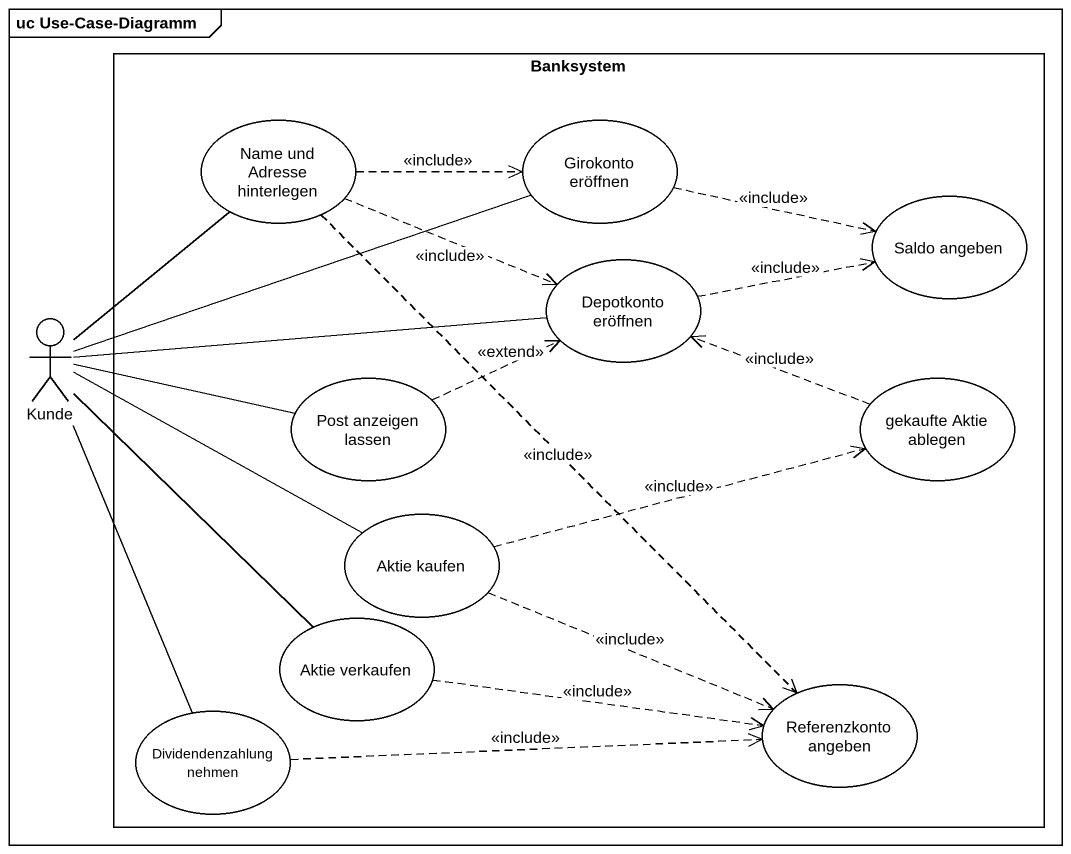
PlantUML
@startuml
mainframe uc Use-Case-Diagramm
rectangle Banksystem {
  usecase "Name und Adresse hinterlegen" as Name_und_Adresse_hinterlegen
  usecase "Girokonto eröffnen" as Girokonto_eröffnen
  usecase "Saldo angeben" as Saldo_angeben
  usecase "Depotkonto eröffnen" as Depotkonto_eröffnen
  usecase "Post anzeigen lassen" as Post_anzeigen_lassen
  usecase "gekaufte Aktie ablegen" as gekaufte_Aktie_ablegen
  usecase "Aktie kaufen" as Aktie_kaufen
  usecase "Aktie verkaufen" as Aktie_verkaufen
  usecase "Dividendenzahlung nehmen" as Dividendenzahlung_nehmen
  usecase "Referenzkonto angeben" as Referenzkonto_angeben
}
actor Kunde
Name_und_Adresse_hinterlegen .right.> Girokonto_eröffnen : <<include>>
Name_und_Adresse_hinterlegen .right.> Depotkonto_eröffnen : <<include>>
Name_und_Adresse_hinterlegen ..> Referenzkonto_angeben : <<include>>
Girokonto_eröffnen .right.> Saldo_angeben : <<include>>
Depotkonto_eröffnen .right.> Saldo_angeben : <<include>>
Kunde -up- Name_und_Adresse_hinterlegen
Kunde -right- Girokonto_eröffnen
Kunde -right- Depotkonto_eröffnen
Kunde -right- Post_anzeigen_lassen
Kunde -right- Aktie_kaufen
Kunde -- Aktie_verkaufen
Kunde -- Dividendenzahlung_nehmen
Post_anzeigen_lassen .right.> Depotkonto_eröffnen : <<extend>>
gekaufte_Aktie_ablegen .left.> Depotkonto_eröffnen : <<include>>
Aktie_kaufen .right.> gekaufte_Aktie_ablegen : <<include>>
Aktie_kaufen .right.> Referenzkonto_angeben : <<include>>
Aktie_verkaufen .right.> Referenzkonto_angeben : <<include>>
Dividendenzahlung_nehmen .right.> Referenzkonto_angeben : <<include>>
@enduml
